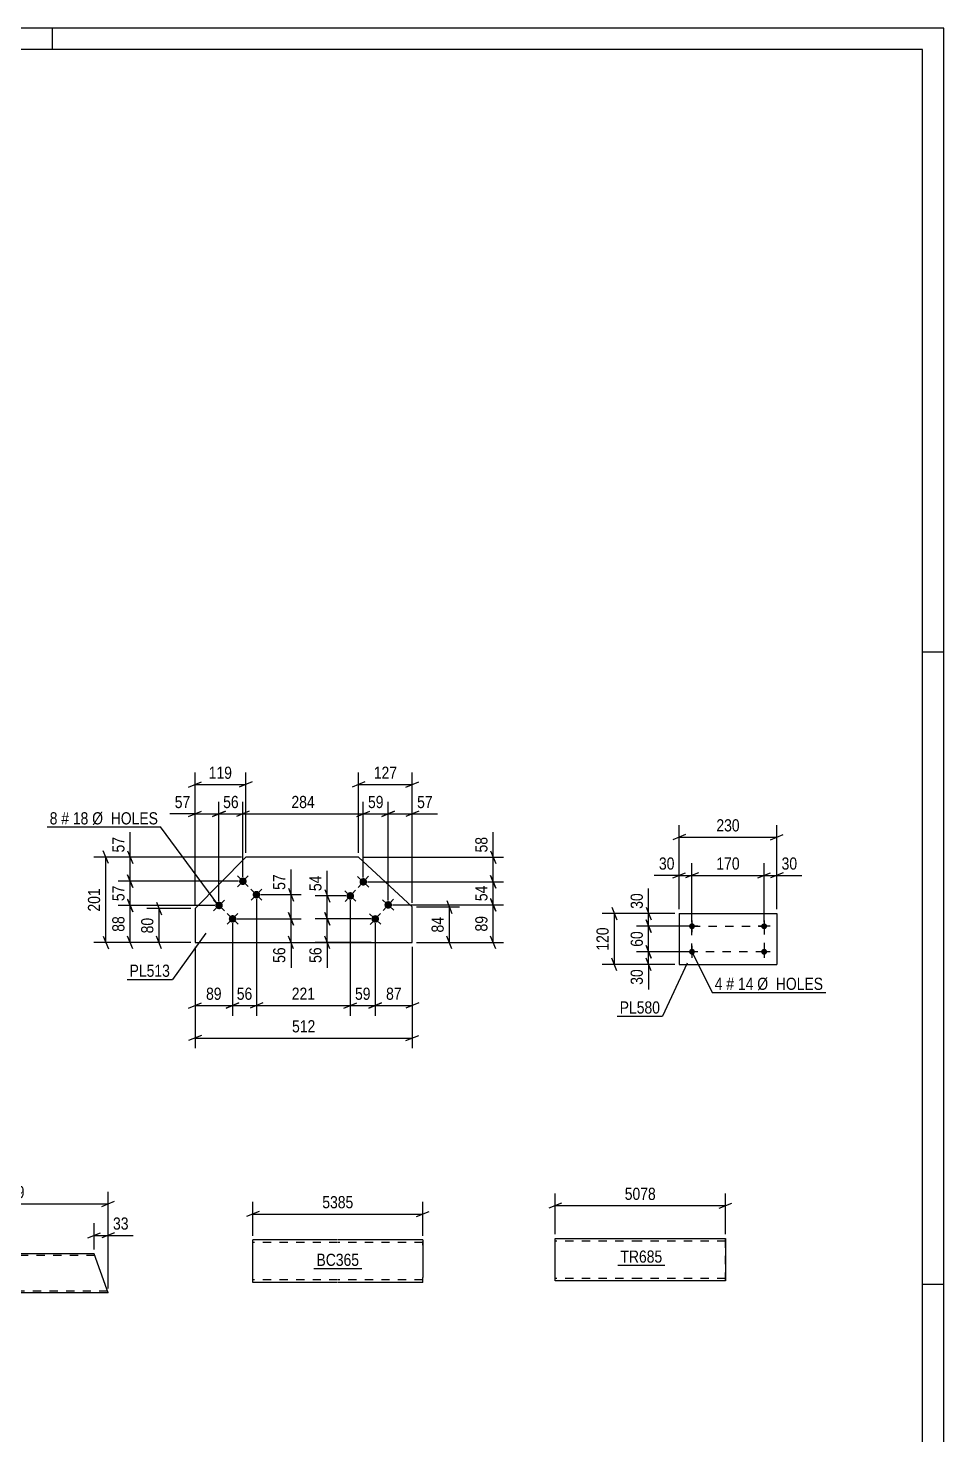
# Model space of a CAD drawing. Header units: millimetres. Extents: x 0 to 841, y 0 to 594.
# Drawn here: x 625.2 to 841, y 262.6 to 594 of the extents above; entities that cross this region are included whole.
import ezdxf

# ---------------------------------------------------------------- set-up
doc = ezdxf.new("R2010")
doc.units = ezdxf.units.MM
doc.linetypes.add('DXK_LINE_DOT2', pattern=[3.9198, 1.9599, -1.9599])
doc.styles.add('Arial Narrow', font='ARIALN.TTF', dxfattribs={"height": 0.2})

# ---------------------------------------------------------------- blocks, each defined once
blk = doc.blocks.new('Unknown-570385202-1113')
at = {"color": 5, "linetype": 'Continuous'}
for p, q in [((841, 594), (0, 594)), ((631, 589), (631, 594)), ((841, 0), (841, 594)), ((836, 589), (5, 589)), ((836, 5), (836, 589)), ((841, 447), (836, 447)), ((841, 298), (836, 298))]:
    blk.add_line(p, q, dxfattribs=at)
blk = doc.blocks.new('Part-570385202-16162 - 16161')
at = {"color": 2, "linetype": 'Continuous'}
for p, q in [((698.16, 308.52), (678.16, 308.52)), ((678.16, 298.61), (678.16, 308.52)), ((718.26, 308.52), (698.26, 308.52)), ((718.26, 308.52), (718.26, 308.43)), ((718.26, 308.43), (718.26, 307.32)), ((718.26, 307.32), (718.26, 299.72)), ((678.16, 298.52), (678.16, 298.61)), ((698.16, 298.52), (678.16, 298.52)), ((718.26, 298.52), (698.26, 298.52)), ((718.26, 298.52), (718.26, 299.72))]:
    blk.add_line(p, q, dxfattribs=at)
at = {"color": 7, "linetype": 'DXK_LINE_DOT2'}
for p, q in [((698.16, 307.92), (678.16, 307.92)), ((718.26, 307.92), (698.26, 307.92)), ((718.26, 307.32), (718.26, 308.17)), ((678.16, 299.12), (678.16, 299.17)), ((698.16, 299.12), (678.16, 299.12)), ((718.26, 299.12), (698.26, 299.12)), ((718.26, 299.17), (718.26, 299.49)), ((718.26, 299.12), (718.26, 299.17))]:
    blk.add_line(p, q, dxfattribs=at)
blk = doc.blocks.new('Part-570385202-18802 - 18801')
at = {"color": 2, "linetype": 'Continuous'}
for p, q in [((620.68, 305.25), (597.35, 305.25)), ((600.68, 296.1), (597.35, 305.25)), ((640.78, 305.25), (620.78, 305.25)), ((643.82, 296.9), (640.78, 305.25)), ((620.68, 296.1), (600.68, 296.1)), ((644.11, 296.1), (620.78, 296.1)), ((644.11, 296.1), (643.82, 296.9))]:
    blk.add_line(p, q, dxfattribs=at)
at = {"color": 7, "linetype": 'DXK_LINE_DOT2'}
for p, q in [((620.68, 304.85), (597.5, 304.85)), ((640.93, 304.85), (620.78, 304.85)), ((620.68, 296.5), (600.54, 296.5)), ((600.6, 296.33), (600.68, 296.1)), ((643.97, 296.5), (620.78, 296.5)), ((644.09, 296.16), (644.03, 296.33)), ((644.11, 296.1), (644.09, 296.16))]:
    blk.add_line(p, q, dxfattribs=at)
blk = doc.blocks.new('Part-570385202-16217 - 16216')
at = {"color": 2, "linetype": 'Continuous'}
for p, q in [((778.65, 385.42), (778.65, 373.42)), ((778.65, 385.42), (801.65, 385.42)), ((801.65, 385.42), (801.65, 373.42)), ((778.65, 373.42), (801.65, 373.42))]:
    blk.add_line(p, q, dxfattribs=at)
blk = doc.blocks.new('Bolt-570385202-16218 - 16216')
at = {"linetype": 'Continuous'}
for points in [[(781.65, 381.72, -1), (781.65, 383.12, -1)], [(798.65, 381.72, -1), (798.65, 383.12, -1)], [(781.65, 375.72, -1), (781.65, 377.12, -1)], [(798.65, 375.72, -1), (798.65, 377.12, -1)]]:
    blk.add_hatch(color=1, dxfattribs=at).paths.add_polyline_path(points)
at = {"color": 1, "linetype": 'Continuous'}
for p, q in [((783.05, 382.42), (780.25, 382.42)), ((781.65, 383.82), (781.65, 381.02)), ((800.05, 382.42), (797.25, 382.42)), ((798.65, 383.82), (798.65, 381.02)), ((781.65, 377.82), (781.65, 375.02)), ((798.65, 377.82), (798.65, 375.02)), ((783.05, 376.42), (780.25, 376.42)), ((800.05, 376.42), (797.25, 376.42))]:
    blk.add_line(p, q, dxfattribs=at)
blk = doc.blocks.new('Part-570385202-16240 - 16239')
at = {"color": 2, "linetype": 'Continuous'}
for p, q in [((749.42, 298.87), (749.42, 308.87)), ((749.42, 308.87), (769.42, 308.87)), ((769.52, 308.87), (789.52, 308.87)), ((789.52, 308.87), (789.52, 308.87)), ((789.52, 308.87), (789.52, 298.87)), ((769.42, 298.87), (749.42, 298.87)), ((789.52, 298.87), (769.52, 298.87)), ((789.52, 298.87), (789.52, 298.87))]:
    blk.add_line(p, q, dxfattribs=at)
at = {"color": 7, "linetype": 'DXK_LINE_DOT2'}
for p, q in [((769.42, 308.27), (749.42, 308.27)), ((789.52, 308.27), (769.52, 308.27)), ((789.52, 298.87), (789.52, 308.87)), ((789.52, 308.27), (789.52, 308.27)), ((769.42, 299.47), (749.42, 299.47)), ((749.42, 298.87), (749.42, 298.96)), ((789.52, 299.47), (769.52, 299.47)), ((789.52, 299.47), (789.52, 299.47))]:
    blk.add_line(p, q, dxfattribs=at)
blk = doc.blocks.new('Bolt-570385202-16261 - 16259')
at = {"linetype": 'Continuous'}
for points in [[(676.46, 393.67, -1), (675.2, 392.39, -1)], [(670.85, 387.97, -1), (669.58, 386.69, -1)], [(679.67, 390.51, -1), (678.4, 389.23, -1)], [(674.05, 384.81, -1), (672.78, 383.53, -1)]]:
    blk.add_hatch(color=1, dxfattribs=at).paths.add_polyline_path(points)
at = {"color": 1, "linetype": 'Continuous'}
for p, q in [((674.55, 394.29), (677.11, 391.76)), ((674.57, 391.75), (677.1, 394.31)), ((677.75, 391.13), (680.32, 388.6)), ((677.77, 388.59), (680.3, 391.15)), ((668.93, 388.6), (671.49, 386.07)), ((668.95, 386.05), (671.48, 388.61)), ((672.14, 385.44), (674.7, 382.91)), ((672.15, 382.89), (674.68, 385.45))]:
    blk.add_line(p, q, dxfattribs=at)
blk = doc.blocks.new('Part-570385202-16260 - 16259')
at = {"color": 2, "linetype": 'Continuous'}
for p, q in [((676.5, 398.69), (664.56, 386.59)), ((703.09, 398.69), (676.5, 398.69)), ((715.76, 386.97), (703.09, 398.69)), ((664.56, 386.59), (664.56, 378.57)), ((715.76, 378.57), (715.76, 386.97)), ((664.56, 378.57), (715.76, 378.57))]:
    blk.add_line(p, q, dxfattribs=at)
blk = doc.blocks.new('Bolt-570385202-16262 - 16259')
at = {"linetype": 'Continuous'}
for points in [[(704.87, 392.28, -1), (703.55, 393.5, -1)], [(701.81, 388.97, -1), (700.49, 390.19, -1)], [(710.74, 386.85, -1), (709.42, 388.07, -1)], [(707.69, 383.54, -1), (706.37, 384.76, -1)]]:
    blk.add_hatch(color=1, dxfattribs=at).paths.add_polyline_path(points)
at = {"color": 1, "linetype": 'Continuous'}
for p, q in [((702.88, 394.11), (705.53, 391.67)), ((705.43, 394.21), (702.98, 391.57)), ((699.83, 390.81), (702.47, 388.36)), ((702.37, 390.91), (699.93, 388.26)), ((708.76, 388.68), (711.4, 386.24)), ((711.3, 388.78), (708.86, 386.14)), ((705.7, 385.38), (708.35, 382.93)), ((708.25, 385.47), (705.8, 382.83))]:
    blk.add_line(p, q, dxfattribs=at)
blk = doc.blocks.new('Rectangle-570385202-19243 - 16216')
at = {"color": 1, "linetype": 'DXK_LINE_DOT2'}
blk.add_lwpolyline([(781.65, 382.42), (798.65, 382.42), (798.65, 376.42), (781.65, 376.42), (781.65, 382.42)], close=True, dxfattribs=at)
blk = doc.blocks.new('StraightDimension-570385202-16386 - 16161')
at = {"color": 7, "linetype": 'Continuous'}
for p, q in [((679.66, 315.24), (676.66, 314.04)), ((678.16, 309.52), (678.16, 317.49)), ((716.76, 314.04), (719.76, 315.24)), ((718.26, 309.52), (718.26, 317.49)), ((678.16, 314.64), (718.26, 314.64))]:
    blk.add_line(p, q, dxfattribs=at)
at = {"color": 0}
blk.add_wipeout([(702.46, 315.39), (702.46, 319.59), (693.95, 319.59), (693.95, 315.39)], dxfattribs=at)
at = {"color": 3, "style": 'Arial Narrow'}
blk.add_text('5385', height=2.863, dxfattribs=at).set_placement((694.55, 315.99))
blk = doc.blocks.new('StraightDimension-570385202-19147 - 18801')
at = {"color": 7, "linetype": 'Continuous'}
for p, q in [((597.35, 306.25), (597.35, 319.88)), ((644.11, 297.1), (644.11, 319.88)), ((598.85, 317.63), (595.85, 316.43)), ((597.35, 317.03), (644.11, 317.03)), ((642.61, 316.43), (645.61, 317.63))]:
    blk.add_line(p, q, dxfattribs=at)
at = {"color": 0}
blk.add_wipeout([(624.99, 317.78), (624.99, 321.98), (616.48, 321.98), (616.48, 317.78)], dxfattribs=at)
at = {"color": 3, "style": 'Arial Narrow'}
blk.add_text('3279', height=2.863, dxfattribs=at).set_placement((617.08, 318.38))
blk = doc.blocks.new('StraightDimension-570385202-19099 - 18801')
at = {"color": 7, "linetype": 'Continuous'}
for p, q in [((640.78, 306.25), (640.78, 312.46)), ((644.11, 297.1), (644.11, 312.46)), ((639.28, 309.01), (642.28, 310.21)), ((640.78, 309.61), (644.11, 309.61)), ((645.61, 310.21), (642.61, 309.01))]:
    blk.add_line(p, q, dxfattribs=at)
at = {"color": 0}
blk.add_wipeout([(649.49, 310.36), (649.49, 314.56), (644.64, 314.56), (644.64, 310.36)], dxfattribs=at)
at = {"color": 7, "linetype": 'Continuous'}
blk.add_line((644.11, 309.61), (650.02, 309.61), dxfattribs=at)
blk.add_line((644.11, 309.61), (650.02, 309.61), dxfattribs=at)
at = {"color": 3, "style": 'Arial Narrow'}
blk.add_text('33', height=2.863, dxfattribs=at).set_placement((645.24, 310.96))
blk = doc.blocks.new('StraightDimension-570385202-16464 - 16216')
at = {"color": 7, "linetype": 'Continuous'}
for p, q in [((777.65, 385.42), (760.51, 385.42)), ((762.76, 386.92), (763.96, 383.92)), ((763.36, 373.42), (763.36, 385.42)), ((763.96, 371.92), (762.76, 374.92)), ((777.65, 373.42), (760.51, 373.42))]:
    blk.add_line(p, q, dxfattribs=at)
at = {"color": 0}
blk.add_wipeout([(762.61, 382.76), (758.41, 382.76), (758.41, 376.08), (762.61, 376.08)], dxfattribs=at)
at = {"color": 3, "style": 'Arial Narrow'}
blk.add_text('120', height=2.863, rotation=90.0002, dxfattribs=at).set_placement((762.01, 376.68))
blk = doc.blocks.new('StraightDimension-570385202-16480 - 16216')
at = {"color": 7, "linetype": 'Continuous'}
for p, q in [((778.65, 386.42), (778.65, 406.27)), ((801.65, 386.42), (801.65, 406.27)), ((780.15, 404.02), (777.15, 402.82)), ((778.65, 403.42), (801.65, 403.42)), ((800.15, 402.82), (803.15, 404.02))]:
    blk.add_line(p, q, dxfattribs=at)
at = {"color": 0}
blk.add_wipeout([(793.49, 404.17), (793.49, 408.37), (786.8, 408.37), (786.8, 404.17)], dxfattribs=at)
at = {"color": 3, "style": 'Arial Narrow'}
blk.add_text('230', height=2.863, dxfattribs=at).set_placement((787.4, 404.77))
blk = doc.blocks.new('StraightDimension-570385202-16468 - 16216')
at = {"color": 7, "linetype": 'Continuous'}
for p, q in [((797.15, 393.82), (800.15, 395.02)), ((798.65, 383.42), (798.65, 397.27)), ((798.65, 394.42), (801.65, 394.42)), ((803.15, 395.02), (800.15, 393.82)), ((801.65, 386.42), (801.65, 397.27))]:
    blk.add_line(p, q, dxfattribs=at)
at = {"color": 0}
blk.add_wipeout([(807.03, 395.17), (807.03, 399.37), (802.17, 399.37), (802.17, 395.17)], dxfattribs=at)
at = {"color": 7, "linetype": 'Continuous'}
blk.add_line((801.65, 394.42), (807.55, 394.42), dxfattribs=at)
blk.add_line((801.65, 394.42), (807.55, 394.42), dxfattribs=at)
at = {"color": 3, "style": 'Arial Narrow'}
blk.add_text('30', height=2.863, dxfattribs=at).set_placement((802.77, 395.77))
blk = doc.blocks.new('StraightDimension-570385202-16469 - 16216')
at = {"color": 7, "linetype": 'Continuous'}
for p, q in [((783.15, 395.02), (780.15, 393.82)), ((781.65, 383.42), (781.65, 397.27)), ((781.65, 394.42), (798.65, 394.42)), ((797.15, 393.82), (800.15, 395.02)), ((798.65, 383.42), (798.65, 397.27))]:
    blk.add_line(p, q, dxfattribs=at)
at = {"color": 0}
blk.add_wipeout([(793.49, 395.17), (793.49, 399.37), (786.8, 399.37), (786.8, 395.17)], dxfattribs=at)
at = {"color": 3, "style": 'Arial Narrow'}
blk.add_text('170', height=2.863, dxfattribs=at).set_placement((787.4, 395.77))
blk = doc.blocks.new('StraightDimension-570385202-16470 - 16216')
at = {"color": 7, "linetype": 'Continuous'}
for p, q in [((777.15, 393.82), (780.15, 395.02)), ((778.65, 386.42), (778.65, 397.27)), ((778.65, 394.42), (781.65, 394.42)), ((783.15, 395.02), (780.15, 393.82)), ((781.65, 383.42), (781.65, 397.27))]:
    blk.add_line(p, q, dxfattribs=at)
at = {"color": 0}
blk.add_wipeout([(778.12, 395.17), (778.12, 399.37), (773.27, 399.37), (773.27, 395.17)], dxfattribs=at)
at = {"color": 7, "linetype": 'Continuous'}
blk.add_line((778.65, 394.42), (772.74, 394.42), dxfattribs=at)
blk.add_line((778.65, 394.42), (772.74, 394.42), dxfattribs=at)
at = {"color": 3, "style": 'Arial Narrow'}
blk.add_text('30', height=2.863, dxfattribs=at).set_placement((773.87, 395.77))
blk = doc.blocks.new('StraightDimension-570385202-19200 - 16216')
at = {"color": 7, "linetype": 'Continuous'}
for p, q in [((777.65, 385.42), (768.57, 385.42)), ((770.82, 386.92), (772.02, 383.92)), ((771.42, 382.42), (771.42, 385.42)), ((780.65, 382.42), (768.57, 382.42)), ((772.02, 380.92), (770.82, 383.92))]:
    blk.add_line(p, q, dxfattribs=at)
at = {"color": 0}
blk.add_wipeout([(770.67, 390.8), (766.47, 390.8), (766.47, 385.94), (770.67, 385.94)], dxfattribs=at)
at = {"color": 7, "linetype": 'Continuous'}
blk.add_line((771.42, 385.42), (771.42, 391.33), dxfattribs=at)
blk.add_line((771.42, 385.42), (771.42, 391.33), dxfattribs=at)
at = {"color": 3, "style": 'Arial Narrow'}
blk.add_text('30', height=2.863, rotation=90.0002, dxfattribs=at).set_placement((770.07, 386.54))
blk = doc.blocks.new('StraightDimension-570385202-19201 - 16216')
at = {"color": 7, "linetype": 'Continuous'}
for p, q in [((780.65, 382.42), (768.57, 382.42)), ((770.82, 383.92), (772.02, 380.92)), ((771.42, 376.42), (771.42, 382.42)), ((772.02, 374.92), (770.82, 377.92)), ((780.65, 376.42), (768.57, 376.42))]:
    blk.add_line(p, q, dxfattribs=at)
at = {"color": 0}
blk.add_wipeout([(770.67, 381.85), (766.47, 381.85), (766.47, 376.99), (770.67, 376.99)], dxfattribs=at)
at = {"color": 3, "style": 'Arial Narrow'}
blk.add_text('60', height=2.863, rotation=90.0002, dxfattribs=at).set_placement((770.07, 377.59))
blk = doc.blocks.new('StraightDimension-570385202-19202 - 16216')
at = {"color": 7, "linetype": 'Continuous'}
for p, q in [((770.82, 377.92), (772.02, 374.92)), ((780.65, 376.42), (768.57, 376.42)), ((772.02, 371.92), (770.82, 374.92)), ((771.42, 373.42), (771.42, 376.42)), ((777.65, 373.42), (768.57, 373.42))]:
    blk.add_line(p, q, dxfattribs=at)
at = {"color": 0}
blk.add_wipeout([(770.67, 372.89), (766.47, 372.89), (766.47, 368.04), (770.67, 368.04)], dxfattribs=at)
at = {"color": 7, "linetype": 'Continuous'}
blk.add_line((771.42, 373.42), (771.42, 367.51), dxfattribs=at)
blk.add_line((771.42, 373.42), (771.42, 367.51), dxfattribs=at)
at = {"color": 3, "style": 'Arial Narrow'}
blk.add_text('30', height=2.863, rotation=90.0002, dxfattribs=at).set_placement((770.07, 368.64))
blk = doc.blocks.new('StraightDimension-570385202-16488 - 16239')
at = {"color": 7, "linetype": 'Continuous'}
for p, q in [((749.42, 309.87), (749.42, 319.46)), ((789.52, 309.87), (789.52, 319.46)), ((750.92, 317.21), (747.92, 316.01)), ((749.42, 316.61), (789.52, 316.61)), ((788.02, 316.01), (791.02, 317.21))]:
    blk.add_line(p, q, dxfattribs=at)
at = {"color": 0}
blk.add_wipeout([(773.72, 317.36), (773.72, 321.56), (765.21, 321.56), (765.21, 317.36)], dxfattribs=at)
at = {"color": 3, "style": 'Arial Narrow'}
blk.add_text('5078', height=2.863, dxfattribs=at).set_placement((765.81, 317.96))
blk = doc.blocks.new('StraightDimension-570385202-16584 - 16259')
at = {"color": 7, "linetype": 'Continuous'}
for p, q in [((664.56, 387.59), (664.56, 418.66)), ((676.5, 399.69), (676.5, 418.66)), ((663.06, 415.21), (666.06, 416.41)), ((664.56, 415.81), (676.5, 415.81)), ((678, 416.41), (675, 415.21))]:
    blk.add_line(p, q, dxfattribs=at)
at = {"color": 0}
blk.add_wipeout([(673.87, 416.56), (673.87, 420.76), (667.19, 420.76), (667.19, 416.56)], dxfattribs=at)
at = {"color": 3, "style": 'Arial Narrow'}
blk.add_text('119', height=2.863, dxfattribs=at).set_placement((667.79, 417.16))
blk = doc.blocks.new('StraightDimension-570385202-18472 - 16259')
at = {"color": 7, "linetype": 'Continuous'}
for p, q in [((686.58, 385.67), (687.78, 382.67)), ((674.42, 384.17), (689.58, 384.17)), ((687.18, 378.57), (687.18, 384.17)), ((680.04, 378.57), (689.58, 378.57)), ((687.78, 377.07), (686.58, 380.07))]:
    blk.add_line(p, q, dxfattribs=at)
at = {"color": 0}
blk.add_wipeout([(686.43, 378.05), (682.23, 378.05), (682.23, 373.19), (686.43, 373.19)], dxfattribs=at)
at = {"color": 7, "linetype": 'Continuous'}
blk.add_line((687.18, 378.57), (687.18, 372.67), dxfattribs=at)
blk.add_line((687.18, 378.57), (687.18, 372.67), dxfattribs=at)
at = {"color": 3, "style": 'Arial Narrow'}
blk.add_text('56', height=2.863, rotation=90.0002, dxfattribs=at).set_placement((685.83, 373.79))
blk = doc.blocks.new('StraightDimension-570385202-18413 - 16259')
at = {"color": 7, "linetype": 'Continuous'}
for p, q in [((710.08, 388.46), (710.08, 411.77)), ((715.76, 387.97), (715.76, 411.77)), ((708.58, 408.32), (711.58, 409.52)), ((710.08, 408.92), (715.76, 408.92)), ((717.26, 409.52), (714.26, 408.32))]:
    blk.add_line(p, q, dxfattribs=at)
at = {"color": 0}
blk.add_wipeout([(721.14, 409.67), (721.14, 413.87), (716.29, 413.87), (716.29, 409.67)], dxfattribs=at)
at = {"color": 7, "linetype": 'Continuous'}
blk.add_line((715.76, 408.92), (721.67, 408.92), dxfattribs=at)
blk.add_line((715.76, 408.92), (721.67, 408.92), dxfattribs=at)
at = {"color": 3, "style": 'Arial Narrow'}
blk.add_text('57', height=2.863, dxfattribs=at).set_placement((716.89, 410.27))
blk = doc.blocks.new('StraightDimension-570385202-18496 - 16259')
at = {"color": 7, "linetype": 'Continuous'}
for p, q in [((695.11, 385.65), (696.31, 382.65)), ((706.03, 384.15), (692.86, 384.15)), ((695.71, 378.57), (695.71, 384.15)), ((706.03, 378.57), (692.86, 378.57)), ((696.31, 377.07), (695.11, 380.07))]:
    blk.add_line(p, q, dxfattribs=at)
at = {"color": 0}
blk.add_wipeout([(694.96, 378.05), (690.76, 378.05), (690.76, 373.19), (694.96, 373.19)], dxfattribs=at)
at = {"color": 7, "linetype": 'Continuous'}
blk.add_line((695.71, 378.57), (695.71, 372.67), dxfattribs=at)
blk.add_line((695.71, 378.57), (695.71, 372.67), dxfattribs=at)
at = {"color": 3, "style": 'Arial Narrow'}
blk.add_text('56', height=2.863, rotation=90.0002, dxfattribs=at).set_placement((694.36, 373.79))
blk = doc.blocks.new('StraightDimension-570385202-18380 - 16259')
at = {"color": 7, "linetype": 'Continuous'}
for p, q in [((673.42, 383.17), (673.42, 361.35)), ((664.56, 377.57), (664.56, 361.35)), ((663.06, 363.15), (666.06, 364.35)), ((664.56, 363.75), (673.42, 363.75)), ((674.92, 364.35), (671.92, 363.15))]:
    blk.add_line(p, q, dxfattribs=at)
at = {"color": 0}
blk.add_wipeout([(671.42, 364.5), (671.42, 368.7), (666.56, 368.7), (666.56, 364.5)], dxfattribs=at)
at = {"color": 3, "style": 'Arial Narrow'}
blk.add_text('89', height=2.863, dxfattribs=at).set_placement((667.16, 365.1))
blk = doc.blocks.new('StraightDimension-570385202-16588 - 16259')
at = {"color": 7, "linetype": 'Continuous'}
for p, q in [((664.56, 377.57), (664.56, 353.68)), ((715.76, 377.57), (715.76, 353.68)), ((666.06, 356.68), (663.06, 355.48)), ((664.56, 356.08), (715.76, 356.08)), ((714.26, 355.48), (717.26, 356.68))]:
    blk.add_line(p, q, dxfattribs=at)
at = {"color": 0}
blk.add_wipeout([(693.5, 356.83), (693.5, 361.03), (686.82, 361.03), (686.82, 356.83)], dxfattribs=at)
at = {"color": 3, "style": 'Arial Narrow'}
blk.add_text('512', height=2.863, dxfattribs=at).set_placement((687.42, 357.43))
blk = doc.blocks.new('StraightDimension-570385202-16580 - 16259')
at = {"color": 7, "linetype": 'Continuous'}
for p, q in [((703.09, 399.69), (703.09, 418.66)), ((715.76, 387.97), (715.76, 418.66)), ((704.59, 416.41), (701.59, 415.21)), ((703.09, 415.81), (715.76, 415.81)), ((714.26, 415.21), (717.26, 416.41))]:
    blk.add_line(p, q, dxfattribs=at)
at = {"color": 0}
blk.add_wipeout([(712.77, 416.56), (712.77, 420.76), (706.08, 420.76), (706.08, 416.56)], dxfattribs=at)
at = {"color": 3, "style": 'Arial Narrow'}
blk.add_text('127', height=2.863, dxfattribs=at).set_placement((706.68, 417.16))
blk = doc.blocks.new('StraightDimension-570385202-16592 - 16259')
at = {"color": 7, "linetype": 'Continuous'}
for p, q in [((723.9, 388.47), (725.1, 385.47)), ((716.76, 386.97), (726.9, 386.97)), ((724.5, 378.57), (724.5, 386.97)), ((716.76, 378.57), (726.9, 378.57)), ((725.1, 377.07), (723.9, 380.07))]:
    blk.add_line(p, q, dxfattribs=at)
at = {"color": 0}
blk.add_wipeout([(723.75, 385.2), (719.55, 385.2), (719.55, 380.35), (723.75, 380.35)], dxfattribs=at)
at = {"color": 3, "style": 'Arial Narrow'}
blk.add_text('84', height=2.863, rotation=90.0002, dxfattribs=at).set_placement((723.15, 380.95))
blk = doc.blocks.new('StraightDimension-570385202-16598 - 16259')
at = {"color": 7, "linetype": 'Continuous'}
for p, q in [((655.49, 388.09), (656.69, 385.09)), ((663.56, 386.59), (653.24, 386.59)), ((656.09, 378.57), (656.09, 386.59)), ((663.56, 378.57), (653.24, 378.57)), ((656.69, 377.07), (655.49, 380.07))]:
    blk.add_line(p, q, dxfattribs=at)
at = {"color": 0}
blk.add_wipeout([(655.34, 385.01), (651.14, 385.01), (651.14, 380.15), (655.34, 380.15)], dxfattribs=at)
at = {"color": 3, "style": 'Arial Narrow'}
blk.add_text('80', height=2.863, rotation=90.0002, dxfattribs=at).set_placement((654.74, 380.75))
blk = doc.blocks.new('StraightDimension-570385202-16674 - 16259')
at = {"color": 7, "linetype": 'Continuous'}
for p, q in [((675.5, 398.69), (640.7, 398.69)), ((644.15, 397.19), (642.95, 400.19)), ((643.55, 378.57), (643.55, 398.69)), ((663.56, 378.57), (640.7, 378.57)), ((642.95, 380.07), (644.15, 377.07))]:
    blk.add_line(p, q, dxfattribs=at)
at = {"color": 0}
blk.add_wipeout([(642.8, 391.97), (638.6, 391.97), (638.6, 385.29), (642.8, 385.29)], dxfattribs=at)
at = {"color": 3, "style": 'Arial Narrow'}
blk.add_text('201', height=2.863, rotation=90.0002, dxfattribs=at).set_placement((642.2, 385.89))
blk = doc.blocks.new('StraightDimension-570385202-18330 - 16259')
at = {"color": 7, "linetype": 'Continuous'}
for p, q in [((675.5, 398.69), (646.43, 398.69)), ((648.68, 400.19), (649.88, 397.19)), ((649.28, 393.03), (649.28, 398.69)), ((649.88, 391.53), (648.68, 394.53)), ((674.83, 393.03), (646.43, 393.03))]:
    blk.add_line(p, q, dxfattribs=at)
at = {"color": 0}
blk.add_wipeout([(648.53, 404.07), (644.33, 404.07), (644.33, 399.21), (648.53, 399.21)], dxfattribs=at)
at = {"color": 7, "linetype": 'Continuous'}
blk.add_line((649.28, 398.69), (649.28, 404.6), dxfattribs=at)
blk.add_line((649.28, 398.69), (649.28, 404.6), dxfattribs=at)
at = {"color": 3, "style": 'Arial Narrow'}
blk.add_text('57', height=2.863, rotation=90.0002, dxfattribs=at).set_placement((647.93, 399.81))
blk = doc.blocks.new('StraightDimension-570385202-18331 - 16259')
at = {"color": 7, "linetype": 'Continuous'}
for p, q in [((648.68, 394.53), (649.88, 391.53)), ((674.83, 393.03), (646.43, 393.03)), ((649.28, 387.33), (649.28, 393.03)), ((649.88, 385.83), (648.68, 388.83)), ((669.21, 387.33), (646.43, 387.33))]:
    blk.add_line(p, q, dxfattribs=at)
at = {"color": 0}
blk.add_wipeout([(648.53, 392.61), (644.33, 392.61), (644.33, 387.75), (648.53, 387.75)], dxfattribs=at)
at = {"color": 3, "style": 'Arial Narrow'}
blk.add_text('57', height=2.863, rotation=90.0002, dxfattribs=at).set_placement((647.93, 388.35))
blk = doc.blocks.new('StraightDimension-570385202-18332 - 16259')
at = {"color": 7, "linetype": 'Continuous'}
for p, q in [((648.68, 388.83), (649.88, 385.83)), ((669.21, 387.33), (646.43, 387.33)), ((649.28, 378.57), (649.28, 387.33)), ((663.56, 378.57), (646.43, 378.57)), ((649.88, 377.07), (648.68, 380.07))]:
    blk.add_line(p, q, dxfattribs=at)
at = {"color": 0}
blk.add_wipeout([(648.53, 385.38), (644.33, 385.38), (644.33, 380.53), (648.53, 380.53)], dxfattribs=at)
at = {"color": 3, "style": 'Arial Narrow'}
blk.add_text('88', height=2.863, rotation=90.0002, dxfattribs=at).set_placement((647.93, 381.13))
blk = doc.blocks.new('StraightDimension-570385202-18417 - 16259')
at = {"color": 7, "linetype": 'Continuous'}
for p, q in [((664.56, 387.59), (664.56, 411.77)), ((670.21, 388.33), (670.21, 411.77)), ((663.06, 408.32), (666.06, 409.52)), ((664.56, 408.92), (670.21, 408.92)), ((671.71, 409.52), (668.71, 408.32))]:
    blk.add_line(p, q, dxfattribs=at)
at = {"color": 0}
blk.add_wipeout([(664.04, 409.67), (664.04, 413.87), (659.18, 413.87), (659.18, 409.67)], dxfattribs=at)
at = {"color": 7, "linetype": 'Continuous'}
blk.add_line((664.56, 408.92), (658.65, 408.92), dxfattribs=at)
blk.add_line((664.56, 408.92), (658.65, 408.92), dxfattribs=at)
at = {"color": 3, "style": 'Arial Narrow'}
blk.add_text('57', height=2.863, dxfattribs=at).set_placement((659.78, 410.27))
blk = doc.blocks.new('StraightDimension-570385202-18353 - 16259')
at = {"color": 7, "linetype": 'Continuous'}
for p, q in [((704.09, 398.69), (737.21, 398.69)), ((734.21, 400.19), (735.41, 397.19)), ((734.81, 392.89), (734.81, 398.69)), ((735.41, 391.39), (734.21, 394.39)), ((705.21, 392.89), (737.21, 392.89))]:
    blk.add_line(p, q, dxfattribs=at)
at = {"color": 0}
blk.add_wipeout([(734.06, 404.07), (729.86, 404.07), (729.86, 399.21), (734.06, 399.21)], dxfattribs=at)
at = {"color": 7, "linetype": 'Continuous'}
blk.add_line((734.81, 398.69), (734.81, 404.6), dxfattribs=at)
blk.add_line((734.81, 398.69), (734.81, 404.6), dxfattribs=at)
at = {"color": 3, "style": 'Arial Narrow'}
blk.add_text('58', height=2.863, rotation=90.0002, dxfattribs=at).set_placement((733.46, 399.81))
blk = doc.blocks.new('StraightDimension-570385202-18354 - 16259')
at = {"color": 7, "linetype": 'Continuous'}
for p, q in [((734.21, 394.39), (735.41, 391.39)), ((705.21, 392.89), (737.21, 392.89)), ((734.81, 387.46), (734.81, 392.89)), ((735.41, 385.96), (734.21, 388.96)), ((711.08, 387.46), (737.21, 387.46))]:
    blk.add_line(p, q, dxfattribs=at)
at = {"color": 0}
blk.add_wipeout([(734.06, 392.6), (729.86, 392.6), (729.86, 387.74), (734.06, 387.74)], dxfattribs=at)
at = {"color": 3, "style": 'Arial Narrow'}
blk.add_text('54', height=2.863, rotation=90.0002, dxfattribs=at).set_placement((733.46, 388.34))
blk = doc.blocks.new('StraightDimension-570385202-18355 - 16259')
at = {"color": 7, "linetype": 'Continuous'}
for p, q in [((734.21, 388.96), (735.41, 385.96)), ((711.08, 387.46), (737.21, 387.46)), ((734.81, 378.57), (734.81, 387.46)), ((716.76, 378.57), (737.21, 378.57)), ((735.41, 377.07), (734.21, 380.07))]:
    blk.add_line(p, q, dxfattribs=at)
at = {"color": 0}
blk.add_wipeout([(734.06, 385.44), (729.86, 385.44), (729.86, 380.59), (734.06, 380.59)], dxfattribs=at)
at = {"color": 3, "style": 'Arial Narrow'}
blk.add_text('89', height=2.863, rotation=90.0002, dxfattribs=at).set_placement((733.46, 381.19))
blk = doc.blocks.new('StraightDimension-570385202-18376 - 16259')
at = {"color": 7, "linetype": 'Continuous'}
for p, q in [((707.03, 383.15), (707.03, 361.35)), ((715.76, 377.57), (715.76, 361.35)), ((705.53, 363.15), (708.53, 364.35)), ((707.03, 363.75), (715.76, 363.75)), ((717.26, 364.35), (714.26, 363.15))]:
    blk.add_line(p, q, dxfattribs=at)
at = {"color": 0}
blk.add_wipeout([(713.82, 364.5), (713.82, 368.7), (708.97, 368.7), (708.97, 364.5)], dxfattribs=at)
at = {"color": 3, "style": 'Arial Narrow'}
blk.add_text('87', height=2.863, dxfattribs=at).set_placement((709.57, 365.1))
blk = doc.blocks.new('StraightDimension-570385202-18377 - 16259')
at = {"color": 7, "linetype": 'Continuous'}
for p, q in [((701.15, 388.58), (701.15, 361.35)), ((707.03, 383.15), (707.03, 361.35)), ((699.65, 363.15), (702.65, 364.35)), ((701.15, 363.75), (707.03, 363.75)), ((708.53, 364.35), (705.53, 363.15))]:
    blk.add_line(p, q, dxfattribs=at)
at = {"color": 0}
blk.add_wipeout([(706.52, 364.5), (706.52, 368.7), (701.66, 368.7), (701.66, 364.5)], dxfattribs=at)
at = {"color": 3, "style": 'Arial Narrow'}
blk.add_text('59', height=2.863, dxfattribs=at).set_placement((702.26, 365.1))
blk = doc.blocks.new('StraightDimension-570385202-18378 - 16259')
at = {"color": 7, "linetype": 'Continuous'}
for p, q in [((679.04, 388.87), (679.04, 361.35)), ((701.15, 388.58), (701.15, 361.35)), ((680.54, 364.35), (677.54, 363.15)), ((679.04, 363.75), (701.15, 363.75)), ((699.65, 363.15), (702.65, 364.35))]:
    blk.add_line(p, q, dxfattribs=at)
at = {"color": 0}
blk.add_wipeout([(693.44, 364.5), (693.44, 368.7), (686.75, 368.7), (686.75, 364.5)], dxfattribs=at)
at = {"color": 3, "style": 'Arial Narrow'}
blk.add_text('221', height=2.863, dxfattribs=at).set_placement((687.35, 365.1))
blk = doc.blocks.new('StraightDimension-570385202-18379 - 16259')
at = {"color": 7, "linetype": 'Continuous'}
for p, q in [((679.04, 388.87), (679.04, 361.35)), ((673.42, 383.17), (673.42, 361.35)), ((671.92, 363.15), (674.92, 364.35)), ((673.42, 363.75), (679.04, 363.75)), ((680.54, 364.35), (677.54, 363.15))]:
    blk.add_line(p, q, dxfattribs=at)
at = {"color": 0}
blk.add_wipeout([(678.65, 364.5), (678.65, 368.7), (673.8, 368.7), (673.8, 364.5)], dxfattribs=at)
at = {"color": 3, "style": 'Arial Narrow'}
blk.add_text('56', height=2.863, dxfattribs=at).set_placement((674.4, 365.1))
blk = doc.blocks.new('StraightDimension-570385202-18414 - 16259')
at = {"color": 7, "linetype": 'Continuous'}
for p, q in [((704.21, 393.89), (704.21, 411.77)), ((710.08, 388.46), (710.08, 411.77)), ((702.71, 408.32), (705.71, 409.52)), ((704.21, 408.92), (710.08, 408.92)), ((711.58, 409.52), (708.58, 408.32))]:
    blk.add_line(p, q, dxfattribs=at)
at = {"color": 0}
blk.add_wipeout([(709.57, 409.67), (709.57, 413.87), (704.72, 413.87), (704.72, 409.67)], dxfattribs=at)
at = {"color": 3, "style": 'Arial Narrow'}
blk.add_text('59', height=2.863, dxfattribs=at).set_placement((705.32, 410.27))
blk = doc.blocks.new('StraightDimension-570385202-18415 - 16259')
at = {"color": 7, "linetype": 'Continuous'}
for p, q in [((675.83, 394.03), (675.83, 411.77)), ((704.21, 393.89), (704.21, 411.77)), ((677.33, 409.52), (674.33, 408.32)), ((675.83, 408.92), (704.21, 408.92)), ((702.71, 408.32), (705.71, 409.52))]:
    blk.add_line(p, q, dxfattribs=at)
at = {"color": 0}
blk.add_wipeout([(693.36, 409.67), (693.36, 413.87), (686.68, 413.87), (686.68, 409.67)], dxfattribs=at)
at = {"color": 3, "style": 'Arial Narrow'}
blk.add_text('284', height=2.863, dxfattribs=at).set_placement((687.28, 410.27))
blk = doc.blocks.new('StraightDimension-570385202-18416 - 16259')
at = {"color": 7, "linetype": 'Continuous'}
for p, q in [((670.21, 388.33), (670.21, 411.77)), ((675.83, 394.03), (675.83, 411.77)), ((668.71, 408.32), (671.71, 409.52)), ((670.21, 408.92), (675.83, 408.92)), ((677.33, 409.52), (674.33, 408.32))]:
    blk.add_line(p, q, dxfattribs=at)
at = {"color": 0}
blk.add_wipeout([(675.45, 409.67), (675.45, 413.87), (670.59, 413.87), (670.59, 409.67)], dxfattribs=at)
at = {"color": 3, "style": 'Arial Narrow'}
blk.add_text('56', height=2.863, dxfattribs=at).set_placement((671.19, 410.27))
blk = doc.blocks.new('StraightDimension-570385202-18471 - 16259')
at = {"color": 7, "linetype": 'Continuous'}
for p, q in [((686.58, 391.37), (687.78, 388.37)), ((680.04, 389.87), (689.58, 389.87)), ((687.18, 384.17), (687.18, 389.87)), ((687.78, 382.67), (686.58, 385.67)), ((674.42, 384.17), (689.58, 384.17))]:
    blk.add_line(p, q, dxfattribs=at)
at = {"color": 0}
blk.add_wipeout([(686.43, 395.25), (682.23, 395.25), (682.23, 390.39), (686.43, 390.39)], dxfattribs=at)
at = {"color": 7, "linetype": 'Continuous'}
blk.add_line((687.18, 389.87), (687.18, 395.77), dxfattribs=at)
blk.add_line((687.18, 389.87), (687.18, 395.77), dxfattribs=at)
at = {"color": 3, "style": 'Arial Narrow'}
blk.add_text('57', height=2.863, rotation=90.0002, dxfattribs=at).set_placement((685.83, 390.99))
blk = doc.blocks.new('StraightDimension-570385202-18495 - 16259')
at = {"color": 7, "linetype": 'Continuous'}
for p, q in [((695.11, 391.08), (696.31, 388.08)), ((700.15, 389.58), (692.86, 389.58)), ((695.71, 384.15), (695.71, 389.58)), ((696.31, 382.65), (695.11, 385.65)), ((706.03, 384.15), (692.86, 384.15))]:
    blk.add_line(p, q, dxfattribs=at)
at = {"color": 0}
blk.add_wipeout([(694.96, 394.97), (690.76, 394.97), (690.76, 390.11), (694.96, 390.11)], dxfattribs=at)
at = {"color": 7, "linetype": 'Continuous'}
blk.add_line((695.71, 389.58), (695.71, 395.49), dxfattribs=at)
blk.add_line((695.71, 389.58), (695.71, 395.49), dxfattribs=at)
at = {"color": 3, "style": 'Arial Narrow'}
blk.add_text('54', height=2.863, rotation=90.0002, dxfattribs=at).set_placement((694.36, 390.71))
blk = doc.blocks.new('Mark-570385202-16805 - 16161')
at = {"color": 0}
blk.add_wipeout([(703.23, 302.42), (703.23, 305.42), (693.18, 305.42), (693.18, 302.42)], dxfattribs=at)
blk.add_wipeout([(703.23, 302.42), (703.23, 305.42), (693.18, 305.42), (693.18, 302.42)], dxfattribs=at)
at = {"color": 30, "linetype": 'Continuous'}
blk.add_line((692.58, 301.82), (703.83, 301.82), dxfattribs=at)
at = {"color": 3, "style": 'Arial Narrow'}
blk.add_text('BC365', height=2.863, dxfattribs=at).set_placement((693.18, 302.42))
blk = doc.blocks.new('Mark-570385202-16827 - 16216')
at = {"color": 0}
blk.add_wipeout([(788.85, 367.44), (788.85, 370.44), (787.02, 370.44), (787.02, 367.44)], dxfattribs=at)
blk.add_wipeout([(788.85, 367.44), (788.85, 370.44), (787.02, 370.44), (787.02, 367.44)], dxfattribs=at)
at = {"color": 7, "linetype": 'Continuous'}
blk.add_line((781.47, 376.79), (786.42, 366.84), dxfattribs=at)
at = {"color": 0}
blk.add_wipeout([(791.58, 367.44), (791.58, 370.44), (789.75, 370.44), (789.75, 367.44)], dxfattribs=at)
blk.add_wipeout([(791.58, 367.44), (791.58, 370.44), (789.75, 370.44), (789.75, 367.44)], dxfattribs=at)
at = {"color": 3, "style": 'Arial Narrow'}
blk.add_text('4', height=2.86, dxfattribs=at).set_placement((787.02, 367.44))
at = {"color": 0}
blk.add_wipeout([(796.13, 367.44), (796.13, 370.44), (792.48, 370.44), (792.48, 367.44)], dxfattribs=at)
blk.add_wipeout([(796.13, 367.44), (796.13, 370.44), (792.48, 370.44), (792.48, 367.44)], dxfattribs=at)
at = {"color": 3, "style": 'Arial Narrow'}
blk.add_text('#', height=2.86, dxfattribs=at).set_placement((789.75, 367.44))
at = {"color": 0}
blk.add_wipeout([(812.56, 367.44), (812.56, 370.44), (797.03, 370.44), (797.03, 367.44)], dxfattribs=at)
blk.add_wipeout([(812.56, 367.44), (812.56, 370.44), (797.03, 370.44), (797.03, 367.44)], dxfattribs=at)
at = {"color": 7, "linetype": 'Continuous'}
blk.add_line((786.42, 366.84), (813.16, 366.84), dxfattribs=at)
at = {"color": 3, "style": 'Arial Narrow'}
for s, p in [('14', (792.48, 367.44)), ('Ø  HOLES', (797.03, 367.44))]:
    blk.add_text(s, height=2.863, dxfattribs=at).set_placement(p)
blk = doc.blocks.new('Mark-570385202-16824 - 16216')
at = {"color": 0}
blk.add_wipeout([(774.12, 361.86), (774.12, 364.86), (764.62, 364.86), (764.62, 361.86)], dxfattribs=at)
blk.add_wipeout([(774.12, 361.86), (774.12, 364.86), (764.62, 364.86), (764.62, 361.86)], dxfattribs=at)
at = {"color": 30, "linetype": 'Continuous'}
for p in [(780.5, 373.75), (764.02, 361.26)]:
    blk.add_line(p, (774.72, 361.26), dxfattribs=at)
at = {"color": 3, "style": 'Arial Narrow'}
blk.add_text('PL580', height=2.863, dxfattribs=at).set_placement((764.62, 361.86))
blk = doc.blocks.new('Mark-570385202-16831 - 16239')
at = {"color": 0}
blk.add_wipeout([(774.66, 303.18), (774.66, 306.18), (764.79, 306.18), (764.79, 303.18)], dxfattribs=at)
blk.add_wipeout([(774.66, 303.18), (774.66, 306.18), (764.79, 306.18), (764.79, 303.18)], dxfattribs=at)
at = {"color": 30, "linetype": 'Continuous'}
blk.add_line((764.19, 302.58), (775.26, 302.58), dxfattribs=at)
at = {"color": 3, "style": 'Arial Narrow'}
blk.add_text('TR685', height=2.863, dxfattribs=at).set_placement((764.79, 303.18))
blk = doc.blocks.new('Mark-570385202-16839 - 16259')
at = {"color": 0}
blk.add_wipeout([(658.65, 370.52), (658.65, 373.52), (649.15, 373.52), (649.15, 370.52)], dxfattribs=at)
blk.add_wipeout([(658.65, 370.52), (658.65, 373.52), (649.15, 373.52), (649.15, 370.52)], dxfattribs=at)
at = {"color": 30, "linetype": 'Continuous'}
for p in [(667.08, 380.78), (648.55, 369.92)]:
    blk.add_line(p, (659.25, 369.92), dxfattribs=at)
at = {"color": 3, "style": 'Arial Narrow'}
blk.add_text('PL513', height=2.863, dxfattribs=at).set_placement((649.15, 370.52))
blk = doc.blocks.new('MarkSet-570385202-18321 - 16259')
at = {"color": 0}
blk.add_wipeout([(632.15, 406.42), (632.15, 409.42), (630.32, 409.42), (630.32, 406.42)], dxfattribs=at)
blk.add_wipeout([(632.15, 406.42), (632.15, 409.42), (630.32, 409.42), (630.32, 406.42)], dxfattribs=at)
blk.add_wipeout([(634.87, 406.42), (634.87, 409.42), (633.05, 409.42), (633.05, 406.42)], dxfattribs=at)
blk.add_wipeout([(634.87, 406.42), (634.87, 409.42), (633.05, 409.42), (633.05, 406.42)], dxfattribs=at)
at = {"color": 3, "style": 'Arial Narrow'}
blk.add_text('8', height=2.86, dxfattribs=at).set_placement((630.32, 406.42))
at = {"color": 0}
blk.add_wipeout([(639.43, 406.42), (639.43, 409.42), (635.77, 409.42), (635.77, 406.42)], dxfattribs=at)
blk.add_wipeout([(639.43, 406.42), (639.43, 409.42), (635.77, 409.42), (635.77, 406.42)], dxfattribs=at)
at = {"color": 3, "style": 'Arial Narrow'}
blk.add_text('#', height=2.86, dxfattribs=at).set_placement((633.05, 406.42))
at = {"color": 0}
blk.add_wipeout([(655.86, 406.42), (655.86, 409.42), (640.33, 409.42), (640.33, 406.42)], dxfattribs=at)
blk.add_wipeout([(655.86, 406.42), (655.86, 409.42), (640.33, 409.42), (640.33, 406.42)], dxfattribs=at)
at = {"color": 7, "linetype": 'Continuous'}
for p in [(629.72, 405.82), (670.2, 387.24)]:
    blk.add_line(p, (656.46, 405.82), dxfattribs=at)
at = {"color": 3, "style": 'Arial Narrow'}
for s, p in [('18', (635.77, 406.42)), ('Ø  HOLES', (640.33, 406.42))]:
    blk.add_text(s, height=2.863, dxfattribs=at).set_placement(p)

msp = doc.modelspace()

# ---------------------------------------------------------------- block references
for name in ['Unknown-570385202-1113', 'Part-570385202-16260 - 16259', 'Bolt-570385202-16261 - 16259', 'Bolt-570385202-16262 - 16259', 'Part-570385202-16217 - 16216', 'Bolt-570385202-16218 - 16216', 'Rectangle-570385202-19243 - 16216', 'Part-570385202-16162 - 16161', 'Part-570385202-16240 - 16239', 'Part-570385202-18802 - 18801']:
    msp.add_blockref(name, (0, 0))

# ---------------------------------------------------------------- next in the draw order: block references
for name in ['StraightDimension-570385202-16584 - 16259', 'StraightDimension-570385202-18413 - 16259', 'StraightDimension-570385202-18472 - 16259', 'StraightDimension-570385202-16464 - 16216', 'StraightDimension-570385202-19147 - 18801', 'StraightDimension-570385202-16488 - 16239', 'StraightDimension-570385202-16386 - 16161', 'Mark-570385202-16805 - 16161', 'Mark-570385202-16831 - 16239']:
    msp.add_blockref(name, (0, 0))

# ---------------------------------------------------------------- next in the draw order: block references
for name in ['StraightDimension-570385202-16580 - 16259', 'StraightDimension-570385202-16480 - 16216', 'StraightDimension-570385202-18496 - 16259', 'StraightDimension-570385202-18380 - 16259', 'StraightDimension-570385202-19099 - 18801']:
    msp.add_blockref(name, (0, 0))

# ---------------------------------------------------------------- next in the draw order: block references
for name in ['StraightDimension-570385202-18353 - 16259', 'StraightDimension-570385202-16468 - 16216', 'StraightDimension-570385202-16588 - 16259']:
    msp.add_blockref(name, (0, 0))

# ---------------------------------------------------------------- next in the draw order: block references
for name in ['StraightDimension-570385202-16469 - 16216', 'StraightDimension-570385202-16598 - 16259', 'StraightDimension-570385202-16592 - 16259']:
    msp.add_blockref(name, (0, 0))

# ---------------------------------------------------------------- next in the draw order: block references
for name in ['StraightDimension-570385202-16674 - 16259', 'StraightDimension-570385202-16470 - 16216', 'StraightDimension-570385202-18354 - 16259']:
    msp.add_blockref(name, (0, 0))

# ---------------------------------------------------------------- next in the draw order: block references
for name in ['StraightDimension-570385202-18330 - 16259', 'StraightDimension-570385202-19200 - 16216', 'StraightDimension-570385202-18355 - 16259']:
    msp.add_blockref(name, (0, 0))

# ---------------------------------------------------------------- next in the draw order: block references
for name in ['StraightDimension-570385202-18331 - 16259', 'StraightDimension-570385202-18376 - 16259', 'StraightDimension-570385202-19201 - 16216']:
    msp.add_blockref(name, (0, 0))

# ---------------------------------------------------------------- next in the draw order: block references
for name in ['StraightDimension-570385202-18332 - 16259', 'StraightDimension-570385202-18377 - 16259', 'StraightDimension-570385202-19202 - 16216']:
    msp.add_blockref(name, (0, 0))

# ---------------------------------------------------------------- next in the draw order: block references
for name in ['StraightDimension-570385202-18417 - 16259', 'StraightDimension-570385202-18378 - 16259', 'Mark-570385202-16839 - 16259', 'Mark-570385202-16827 - 16216']:
    msp.add_blockref(name, (0, 0))

# ---------------------------------------------------------------- next in the draw order: block references
for name in ['StraightDimension-570385202-18414 - 16259', 'StraightDimension-570385202-18379 - 16259', 'Mark-570385202-16824 - 16216']:
    msp.add_blockref(name, (0, 0))

# ---------------------------------------------------------------- next in the draw order: block references
msp.add_blockref('StraightDimension-570385202-18415 - 16259', (0, 0))

# ---------------------------------------------------------------- next in the draw order: block references
msp.add_blockref('StraightDimension-570385202-18416 - 16259', (0, 0))

# ---------------------------------------------------------------- next in the draw order: block references
for name in ['MarkSet-570385202-18321 - 16259', 'StraightDimension-570385202-18471 - 16259']:
    msp.add_blockref(name, (0, 0))

# ---------------------------------------------------------------- next in the draw order: block references
msp.add_blockref('StraightDimension-570385202-18495 - 16259', (0, 0))

doc.saveas('drawing.dxf')
